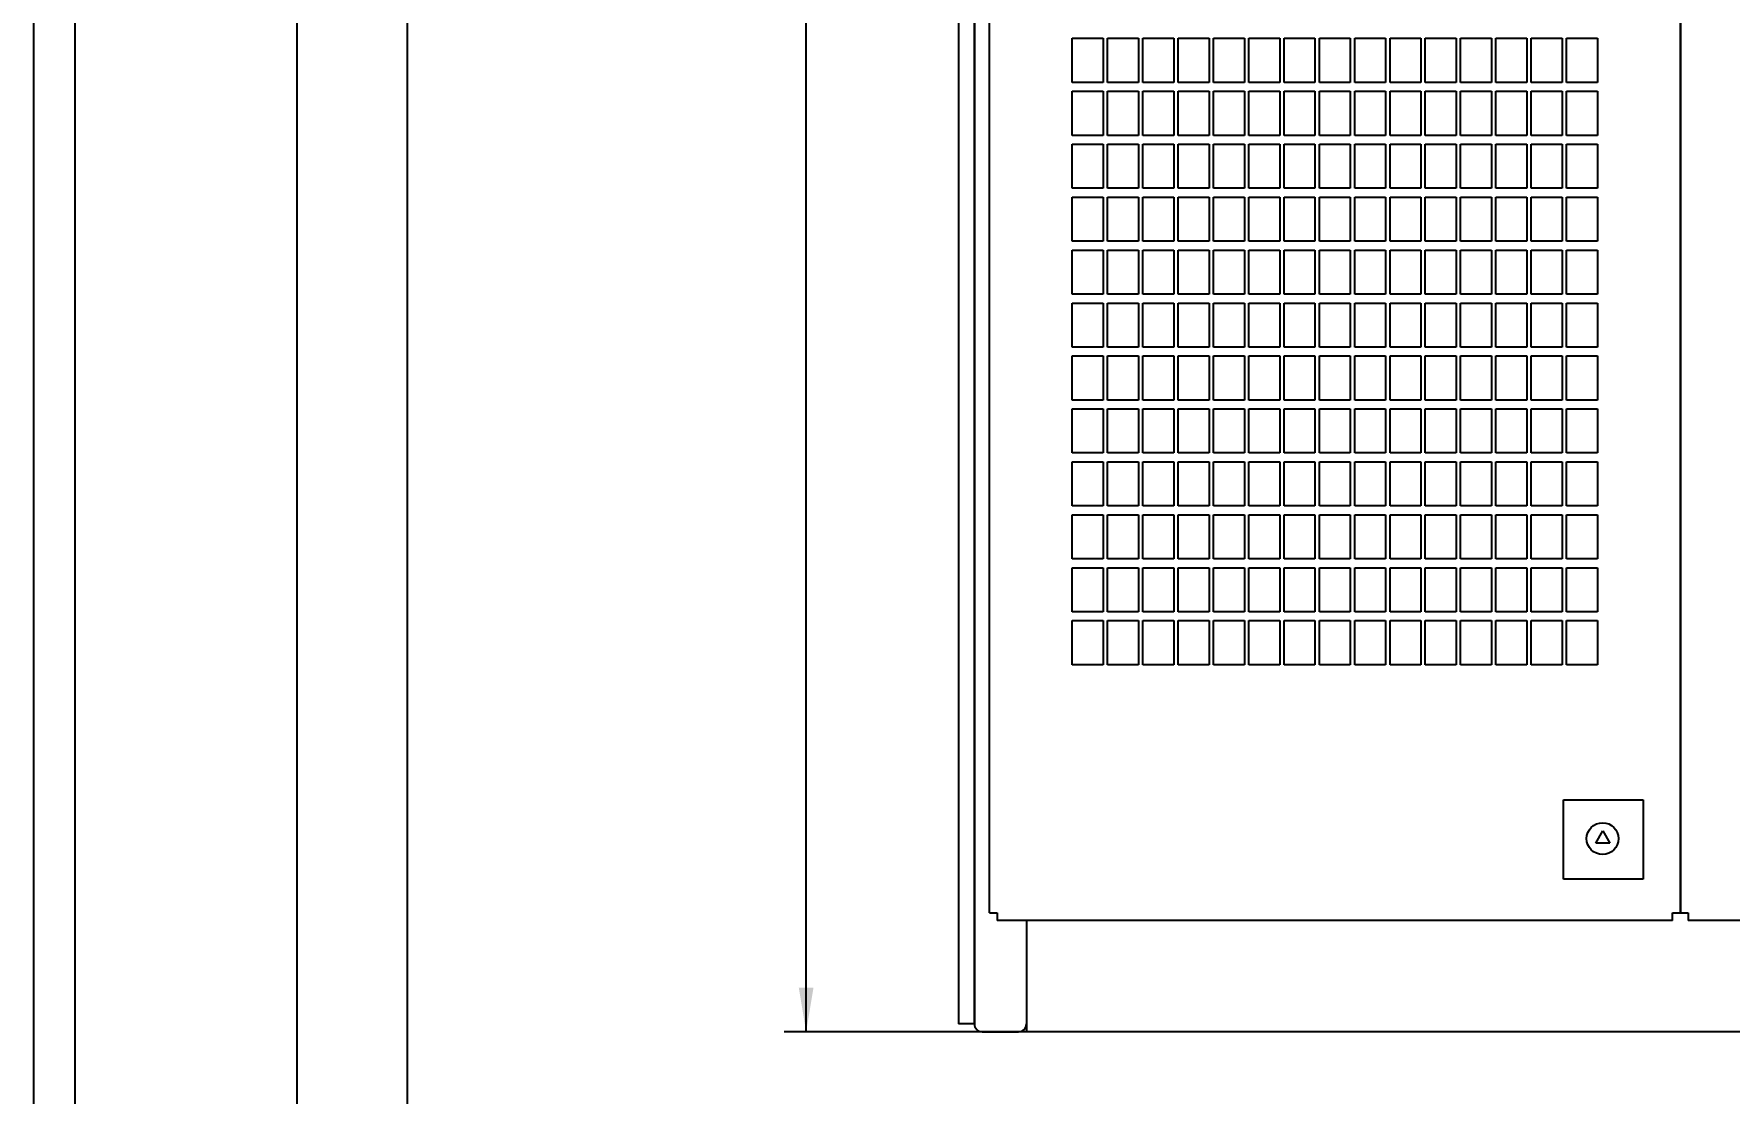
# Model space of a CAD drawing. Header units: inches. Extents: x 0 to 420, y 0 to 297.
# Drawn here: x 0.5 to 77.3, y 102.1 to 150.2 of the extents above; entities that cross this region are included whole.
import ezdxf
from ezdxf.enums import TextEntityAlignment as Align

# ---------------------------------------------------------------- set-up
doc = ezdxf.new("R2010")
doc.units = ezdxf.units.IN
doc.layers.add('Default', color=7, linetype='Continuous')
doc.layers.add('DV1_Default', color=7, linetype='Continuous')
doc.styles.add('SEACAD_seiso_ttf', font='seiso.ttf', dxfattribs={"height": 2})
doc.dimstyles.new('ISO', dxfattribs={"dimtxt": 2, "dimasz": 2, "dimexe": 1, "dimexo": 0, "dimgap": 1, "dimtad": 1, "dimlfac": 12.5, "dimtxsty": 'SEACAD_seiso_ttf', "dimblk1": '_SE_FILLED', "dimblk2": '_SE_FILLED', "dimsah": 1, "dimcen": 1, "dimclrd": 7, "dimclre": 7, "dimclrt": 7, "dimadec": 0, "dimazin": 0, "dimtfac": 1, "dimtmove": 0, "dimatfit": 3, "dimfxl": 1, "dimtolj": 1, "dimarcsym": 0})

# ---------------------------------------------------------------- blocks, each defined once
blk = doc.blocks.new('SE')
at = {"layer": 'Default', "color": 7, "linetype": 'Continuous', "ltscale": 25.4}
for p, q in [((69.818, 111.84), (69.818, 115.449)), ((69.818, 115.449), (73.428, 115.449)), ((73.428, 115.449), (73.428, 111.84)), ((71.275, 113.484), (71.595, 114.032)), ((71.595, 114.032), (71.919, 113.484)), ((71.919, 113.484), (71.275, 113.484)), ((73.428, 111.84), (69.818, 111.84))]:
    blk.add_line(p, q, dxfattribs=at)
blk.add_circle((71.584, 113.683), 0.722, dxfattribs=at)
at = {"layer": 'DV1_Default', "color": 7, "linetype": 'Continuous', "ltscale": 25.4}
for p, q in [((42.389, 280.566), (42.389, 105.286)), ((43.109, 280.566), (43.109, 105.286)), ((43.109, 280.566), (43.109, 105.286)), ((43.109, 280.566), (43.109, 105.286)), ((43.109, 280.566), (43.109, 105.286)), ((43.109, 280.566), (43.109, 105.286)), ((43.109, 280.566), (43.109, 121.286)), ((43.109, 105.286), (43.109, 280.566)), ((43.109, 280.566), (43.109, 105.286)), ((43.109, 105.286), (43.109, 280.566)), ((43.109, 105.286), (43.109, 280.566)), ((43.109, 105.286), (43.109, 280.566)), ((43.109, 280.566), (43.109, 105.286)), ((43.109, 280.566), (43.109, 105.286)), ((43.109, 280.566), (43.109, 105.286)), ((43.109, 280.566), (43.109, 121.286)), ((43.109, 105.286), (43.109, 280.566)), ((43.109, 280.566), (43.109, 105.286)), ((43.109, 105.286), (43.109, 280.566)), ((43.789, 110.326), (43.789, 275.526)), ((43.789, 110.326), (43.789, 275.526)), ((75.109, 110.326), (75.109, 275.526)), ((43.109, 105.286), (43.109, 264.566)), ((43.109, 105.286), (43.109, 264.566)), ((43.109, 105.286), (43.109, 264.566)), ((43.109, 105.286), (43.109, 264.566)), ((43.109, 105.286), (43.109, 264.566)), ((43.109, 105.286), (43.109, 264.566)), ((43.109, 105.286), (43.109, 264.566)), ((43.109, 105.286), (43.109, 264.566)), ((43.109, 105.286), (43.109, 264.566)), ((43.109, 105.286), (43.109, 264.566)), ((43.109, 105.286), (43.109, 264.566)), ((43.109, 105.286), (43.109, 264.566)), ((75.109, 259.526), (75.109, 110.326)), ((47.549, 147.966), (47.549, 149.966)), ((47.549, 149.966), (48.949, 149.966)), ((48.949, 149.966), (48.949, 147.966)), ((49.149, 147.966), (49.149, 149.966)), ((49.149, 149.966), (50.549, 149.966)), ((50.549, 149.966), (50.549, 147.966)), ((50.749, 147.966), (50.749, 149.966)), ((50.749, 149.966), (52.149, 149.966)), ((52.149, 149.966), (52.149, 147.966)), ((52.349, 147.966), (52.349, 149.966)), ((52.349, 149.966), (53.749, 149.966)), ((53.749, 149.966), (53.749, 147.966)), ((53.949, 147.966), (53.949, 149.966)), ((53.949, 149.966), (55.349, 149.966)), ((55.349, 149.966), (55.349, 147.966)), ((55.549, 147.966), (55.549, 149.966)), ((55.549, 149.966), (56.949, 149.966)), ((56.949, 149.966), (56.949, 147.966)), ((57.149, 147.966), (57.149, 149.966)), ((57.149, 149.966), (58.549, 149.966)), ((58.549, 149.966), (58.549, 147.966)), ((58.749, 147.966), (58.749, 149.966)), ((58.749, 149.966), (60.149, 149.966)), ((60.149, 149.966), (60.149, 147.966)), ((60.349, 147.966), (60.349, 149.966)), ((60.349, 149.966), (61.749, 149.966)), ((61.749, 149.966), (61.749, 147.966)), ((61.949, 147.966), (61.949, 149.966)), ((61.949, 149.966), (63.349, 149.966)), ((63.349, 149.966), (63.349, 147.966)), ((63.549, 147.966), (63.549, 149.966)), ((63.549, 149.966), (64.949, 149.966)), ((64.949, 149.966), (64.949, 147.966)), ((65.149, 147.966), (65.149, 149.966)), ((65.149, 149.966), (66.549, 149.966)), ((66.549, 149.966), (66.549, 147.966)), ((66.749, 147.966), (66.749, 149.966)), ((66.749, 149.966), (68.149, 149.966)), ((68.149, 149.966), (68.149, 147.966)), ((68.349, 147.966), (68.349, 149.966)), ((68.349, 149.966), (69.749, 149.966)), ((69.749, 149.966), (69.749, 147.966)), ((69.949, 147.966), (69.949, 149.966)), ((69.949, 149.966), (71.349, 149.966)), ((71.349, 149.966), (71.349, 147.966)), ((48.949, 147.966), (47.549, 147.966)), ((47.549, 145.566), (47.549, 147.566)), ((47.549, 147.566), (48.949, 147.566)), ((48.949, 147.566), (48.949, 145.566)), ((50.549, 147.966), (49.149, 147.966)), ((49.149, 145.566), (49.149, 147.566)), ((49.149, 147.566), (50.549, 147.566)), ((50.549, 147.566), (50.549, 145.566)), ((52.149, 147.966), (50.749, 147.966)), ((50.749, 145.566), (50.749, 147.566)), ((50.749, 147.566), (52.149, 147.566)), ((52.149, 147.566), (52.149, 145.566)), ((53.749, 147.966), (52.349, 147.966)), ((52.349, 145.566), (52.349, 147.566)), ((52.349, 147.566), (53.749, 147.566)), ((53.749, 147.566), (53.749, 145.566)), ((55.349, 147.966), (53.949, 147.966)), ((53.949, 145.566), (53.949, 147.566)), ((53.949, 147.566), (55.349, 147.566)), ((55.349, 147.566), (55.349, 145.566)), ((56.949, 147.966), (55.549, 147.966)), ((55.549, 145.566), (55.549, 147.566)), ((55.549, 147.566), (56.949, 147.566)), ((56.949, 147.566), (56.949, 145.566)), ((58.549, 147.966), (57.149, 147.966)), ((57.149, 145.566), (57.149, 147.566)), ((57.149, 147.566), (58.549, 147.566)), ((58.549, 147.566), (58.549, 145.566)), ((60.149, 147.966), (58.749, 147.966)), ((58.749, 145.566), (58.749, 147.566)), ((58.749, 147.566), (60.149, 147.566)), ((60.149, 147.566), (60.149, 145.566)), ((61.749, 147.966), (60.349, 147.966)), ((60.349, 145.566), (60.349, 147.566)), ((60.349, 147.566), (61.749, 147.566)), ((61.749, 147.566), (61.749, 145.566)), ((63.349, 147.966), (61.949, 147.966)), ((61.949, 145.566), (61.949, 147.566)), ((61.949, 147.566), (63.349, 147.566)), ((63.349, 147.566), (63.349, 145.566)), ((64.949, 147.966), (63.549, 147.966)), ((63.549, 145.566), (63.549, 147.566)), ((63.549, 147.566), (64.949, 147.566)), ((64.949, 147.566), (64.949, 145.566)), ((66.549, 147.966), (65.149, 147.966)), ((65.149, 145.566), (65.149, 147.566)), ((65.149, 147.566), (66.549, 147.566)), ((66.549, 147.566), (66.549, 145.566)), ((68.149, 147.966), (66.749, 147.966)), ((66.749, 145.566), (66.749, 147.566)), ((66.749, 147.566), (68.149, 147.566)), ((68.149, 147.566), (68.149, 145.566)), ((69.749, 147.966), (68.349, 147.966)), ((68.349, 145.566), (68.349, 147.566)), ((68.349, 147.566), (69.749, 147.566)), ((69.749, 147.566), (69.749, 145.566)), ((71.349, 147.966), (69.949, 147.966)), ((69.949, 145.566), (69.949, 147.566)), ((69.949, 147.566), (71.349, 147.566)), ((71.349, 147.566), (71.349, 145.566)), ((48.949, 145.566), (47.549, 145.566)), ((50.549, 145.566), (49.149, 145.566)), ((52.149, 145.566), (50.749, 145.566)), ((53.749, 145.566), (52.349, 145.566)), ((55.349, 145.566), (53.949, 145.566)), ((56.949, 145.566), (55.549, 145.566)), ((58.549, 145.566), (57.149, 145.566)), ((60.149, 145.566), (58.749, 145.566)), ((61.749, 145.566), (60.349, 145.566)), ((63.349, 145.566), (61.949, 145.566)), ((64.949, 145.566), (63.549, 145.566)), ((66.549, 145.566), (65.149, 145.566)), ((68.149, 145.566), (66.749, 145.566)), ((69.749, 145.566), (68.349, 145.566)), ((71.349, 145.566), (69.949, 145.566)), ((47.549, 143.166), (47.549, 145.166)), ((47.549, 145.166), (48.949, 145.166)), ((48.949, 145.166), (48.949, 143.166)), ((49.149, 143.166), (49.149, 145.166)), ((49.149, 145.166), (50.549, 145.166)), ((50.549, 145.166), (50.549, 143.166)), ((50.749, 143.166), (50.749, 145.166)), ((50.749, 145.166), (52.149, 145.166)), ((52.149, 145.166), (52.149, 143.166)), ((52.349, 143.166), (52.349, 145.166)), ((52.349, 145.166), (53.749, 145.166)), ((53.749, 145.166), (53.749, 143.166)), ((53.949, 143.166), (53.949, 145.166)), ((53.949, 145.166), (55.349, 145.166)), ((55.349, 145.166), (55.349, 143.166)), ((55.549, 143.166), (55.549, 145.166)), ((55.549, 145.166), (56.949, 145.166)), ((56.949, 145.166), (56.949, 143.166)), ((57.149, 143.166), (57.149, 145.166)), ((57.149, 145.166), (58.549, 145.166)), ((58.549, 145.166), (58.549, 143.166)), ((58.749, 143.166), (58.749, 145.166)), ((58.749, 145.166), (60.149, 145.166)), ((60.149, 145.166), (60.149, 143.166)), ((60.349, 143.166), (60.349, 145.166)), ((60.349, 145.166), (61.749, 145.166)), ((61.749, 145.166), (61.749, 143.166)), ((61.949, 143.166), (61.949, 145.166)), ((61.949, 145.166), (63.349, 145.166)), ((63.349, 145.166), (63.349, 143.166)), ((63.549, 143.166), (63.549, 145.166)), ((63.549, 145.166), (64.949, 145.166)), ((64.949, 145.166), (64.949, 143.166)), ((65.149, 143.166), (65.149, 145.166)), ((65.149, 145.166), (66.549, 145.166)), ((66.549, 145.166), (66.549, 143.166)), ((66.749, 143.166), (66.749, 145.166)), ((66.749, 145.166), (68.149, 145.166)), ((68.149, 145.166), (68.149, 143.166)), ((68.349, 143.166), (68.349, 145.166)), ((68.349, 145.166), (69.749, 145.166)), ((69.749, 145.166), (69.749, 143.166)), ((69.949, 143.166), (69.949, 145.166)), ((69.949, 145.166), (71.349, 145.166)), ((71.349, 145.166), (71.349, 143.166)), ((48.949, 143.166), (47.549, 143.166)), ((50.549, 143.166), (49.149, 143.166)), ((52.149, 143.166), (50.749, 143.166)), ((53.749, 143.166), (52.349, 143.166)), ((55.349, 143.166), (53.949, 143.166)), ((56.949, 143.166), (55.549, 143.166)), ((58.549, 143.166), (57.149, 143.166)), ((60.149, 143.166), (58.749, 143.166)), ((61.749, 143.166), (60.349, 143.166)), ((63.349, 143.166), (61.949, 143.166)), ((64.949, 143.166), (63.549, 143.166)), ((66.549, 143.166), (65.149, 143.166)), ((68.149, 143.166), (66.749, 143.166)), ((69.749, 143.166), (68.349, 143.166)), ((71.349, 143.166), (69.949, 143.166)), ((47.549, 140.766), (47.549, 142.766)), ((47.549, 142.766), (48.949, 142.766)), ((48.949, 142.766), (48.949, 140.766)), ((49.149, 140.766), (49.149, 142.766)), ((49.149, 142.766), (50.549, 142.766)), ((50.549, 142.766), (50.549, 140.766)), ((50.749, 140.766), (50.749, 142.766)), ((50.749, 142.766), (52.149, 142.766)), ((52.149, 142.766), (52.149, 140.766)), ((52.349, 140.766), (52.349, 142.766)), ((52.349, 142.766), (53.749, 142.766)), ((53.749, 142.766), (53.749, 140.766)), ((53.949, 140.766), (53.949, 142.766)), ((53.949, 142.766), (55.349, 142.766)), ((55.349, 142.766), (55.349, 140.766)), ((55.549, 140.766), (55.549, 142.766)), ((55.549, 142.766), (56.949, 142.766)), ((56.949, 142.766), (56.949, 140.766)), ((57.149, 140.766), (57.149, 142.766)), ((57.149, 142.766), (58.549, 142.766)), ((58.549, 142.766), (58.549, 140.766)), ((58.749, 140.766), (58.749, 142.766)), ((58.749, 142.766), (60.149, 142.766)), ((60.149, 142.766), (60.149, 140.766)), ((60.349, 140.766), (60.349, 142.766)), ((60.349, 142.766), (61.749, 142.766)), ((61.749, 142.766), (61.749, 140.766)), ((61.949, 140.766), (61.949, 142.766)), ((61.949, 142.766), (63.349, 142.766)), ((63.349, 142.766), (63.349, 140.766)), ((63.549, 140.766), (63.549, 142.766)), ((63.549, 142.766), (64.949, 142.766)), ((64.949, 142.766), (64.949, 140.766)), ((65.149, 140.766), (65.149, 142.766)), ((65.149, 142.766), (66.549, 142.766)), ((66.549, 142.766), (66.549, 140.766)), ((66.749, 140.766), (66.749, 142.766)), ((66.749, 142.766), (68.149, 142.766)), ((68.149, 142.766), (68.149, 140.766)), ((68.349, 140.766), (68.349, 142.766)), ((68.349, 142.766), (69.749, 142.766)), ((69.749, 142.766), (69.749, 140.766)), ((69.949, 140.766), (69.949, 142.766)), ((69.949, 142.766), (71.349, 142.766)), ((71.349, 142.766), (71.349, 140.766)), ((48.949, 140.766), (47.549, 140.766)), ((50.549, 140.766), (49.149, 140.766)), ((52.149, 140.766), (50.749, 140.766)), ((53.749, 140.766), (52.349, 140.766)), ((55.349, 140.766), (53.949, 140.766)), ((56.949, 140.766), (55.549, 140.766)), ((58.549, 140.766), (57.149, 140.766)), ((60.149, 140.766), (58.749, 140.766)), ((61.749, 140.766), (60.349, 140.766)), ((63.349, 140.766), (61.949, 140.766)), ((64.949, 140.766), (63.549, 140.766)), ((66.549, 140.766), (65.149, 140.766)), ((68.149, 140.766), (66.749, 140.766)), ((69.749, 140.766), (68.349, 140.766)), ((71.349, 140.766), (69.949, 140.766)), ((47.549, 138.366), (47.549, 140.366)), ((47.549, 140.366), (48.949, 140.366)), ((48.949, 140.366), (48.949, 138.366)), ((49.149, 138.366), (49.149, 140.366)), ((49.149, 140.366), (50.549, 140.366)), ((50.549, 140.366), (50.549, 138.366)), ((50.749, 138.366), (50.749, 140.366)), ((50.749, 140.366), (52.149, 140.366)), ((52.149, 140.366), (52.149, 138.366)), ((52.349, 138.366), (52.349, 140.366)), ((52.349, 140.366), (53.749, 140.366)), ((53.749, 140.366), (53.749, 138.366)), ((53.949, 138.366), (53.949, 140.366)), ((53.949, 140.366), (55.349, 140.366)), ((55.349, 140.366), (55.349, 138.366)), ((55.549, 138.366), (55.549, 140.366)), ((55.549, 140.366), (56.949, 140.366)), ((56.949, 140.366), (56.949, 138.366)), ((57.149, 138.366), (57.149, 140.366)), ((57.149, 140.366), (58.549, 140.366)), ((58.549, 140.366), (58.549, 138.366)), ((58.749, 138.366), (58.749, 140.366)), ((58.749, 140.366), (60.149, 140.366)), ((60.149, 140.366), (60.149, 138.366)), ((60.349, 138.366), (60.349, 140.366)), ((60.349, 140.366), (61.749, 140.366)), ((61.749, 140.366), (61.749, 138.366)), ((61.949, 138.366), (61.949, 140.366)), ((61.949, 140.366), (63.349, 140.366)), ((63.349, 140.366), (63.349, 138.366)), ((63.549, 138.366), (63.549, 140.366)), ((63.549, 140.366), (64.949, 140.366)), ((64.949, 140.366), (64.949, 138.366)), ((65.149, 138.366), (65.149, 140.366)), ((65.149, 140.366), (66.549, 140.366)), ((66.549, 140.366), (66.549, 138.366)), ((66.749, 138.366), (66.749, 140.366)), ((66.749, 140.366), (68.149, 140.366)), ((68.149, 140.366), (68.149, 138.366)), ((68.349, 138.366), (68.349, 140.366)), ((68.349, 140.366), (69.749, 140.366)), ((69.749, 140.366), (69.749, 138.366)), ((69.949, 138.366), (69.949, 140.366)), ((69.949, 140.366), (71.349, 140.366)), ((71.349, 140.366), (71.349, 138.366)), ((48.949, 138.366), (47.549, 138.366)), ((50.549, 138.366), (49.149, 138.366)), ((52.149, 138.366), (50.749, 138.366)), ((53.749, 138.366), (52.349, 138.366)), ((55.349, 138.366), (53.949, 138.366)), ((56.949, 138.366), (55.549, 138.366)), ((58.549, 138.366), (57.149, 138.366)), ((60.149, 138.366), (58.749, 138.366)), ((61.749, 138.366), (60.349, 138.366)), ((63.349, 138.366), (61.949, 138.366)), ((64.949, 138.366), (63.549, 138.366)), ((66.549, 138.366), (65.149, 138.366)), ((68.149, 138.366), (66.749, 138.366)), ((69.749, 138.366), (68.349, 138.366)), ((71.349, 138.366), (69.949, 138.366)), ((47.549, 135.966), (47.549, 137.966)), ((47.549, 137.966), (48.949, 137.966)), ((48.949, 137.966), (48.949, 135.966)), ((49.149, 135.966), (49.149, 137.966)), ((49.149, 137.966), (50.549, 137.966)), ((50.549, 137.966), (50.549, 135.966)), ((50.749, 135.966), (50.749, 137.966)), ((50.749, 137.966), (52.149, 137.966)), ((52.149, 137.966), (52.149, 135.966)), ((52.349, 135.966), (52.349, 137.966)), ((52.349, 137.966), (53.749, 137.966)), ((53.749, 137.966), (53.749, 135.966)), ((53.949, 135.966), (53.949, 137.966)), ((53.949, 137.966), (55.349, 137.966)), ((55.349, 137.966), (55.349, 135.966)), ((55.549, 135.966), (55.549, 137.966)), ((55.549, 137.966), (56.949, 137.966)), ((56.949, 137.966), (56.949, 135.966)), ((57.149, 135.966), (57.149, 137.966)), ((57.149, 137.966), (58.549, 137.966)), ((58.549, 137.966), (58.549, 135.966)), ((58.749, 135.966), (58.749, 137.966)), ((58.749, 137.966), (60.149, 137.966)), ((60.149, 137.966), (60.149, 135.966)), ((60.349, 135.966), (60.349, 137.966)), ((60.349, 137.966), (61.749, 137.966)), ((61.749, 137.966), (61.749, 135.966)), ((61.949, 135.966), (61.949, 137.966)), ((61.949, 137.966), (63.349, 137.966)), ((63.349, 137.966), (63.349, 135.966)), ((63.549, 135.966), (63.549, 137.966)), ((63.549, 137.966), (64.949, 137.966)), ((64.949, 137.966), (64.949, 135.966)), ((65.149, 135.966), (65.149, 137.966)), ((65.149, 137.966), (66.549, 137.966)), ((66.549, 137.966), (66.549, 135.966)), ((66.749, 135.966), (66.749, 137.966)), ((66.749, 137.966), (68.149, 137.966)), ((68.149, 137.966), (68.149, 135.966)), ((68.349, 135.966), (68.349, 137.966)), ((68.349, 137.966), (69.749, 137.966)), ((69.749, 137.966), (69.749, 135.966)), ((69.949, 135.966), (69.949, 137.966)), ((69.949, 137.966), (71.349, 137.966)), ((71.349, 137.966), (71.349, 135.966)), ((48.949, 135.966), (47.549, 135.966)), ((47.549, 133.566), (47.549, 135.566)), ((47.549, 135.566), (48.949, 135.566)), ((48.949, 135.566), (48.949, 133.566)), ((50.549, 135.966), (49.149, 135.966)), ((49.149, 133.566), (49.149, 135.566)), ((49.149, 135.566), (50.549, 135.566)), ((50.549, 135.566), (50.549, 133.566)), ((52.149, 135.966), (50.749, 135.966)), ((50.749, 133.566), (50.749, 135.566)), ((50.749, 135.566), (52.149, 135.566)), ((52.149, 135.566), (52.149, 133.566)), ((53.749, 135.966), (52.349, 135.966)), ((52.349, 133.566), (52.349, 135.566)), ((52.349, 135.566), (53.749, 135.566)), ((53.749, 135.566), (53.749, 133.566)), ((55.349, 135.966), (53.949, 135.966)), ((53.949, 133.566), (53.949, 135.566)), ((53.949, 135.566), (55.349, 135.566)), ((55.349, 135.566), (55.349, 133.566)), ((56.949, 135.966), (55.549, 135.966)), ((55.549, 133.566), (55.549, 135.566)), ((55.549, 135.566), (56.949, 135.566)), ((56.949, 135.566), (56.949, 133.566)), ((58.549, 135.966), (57.149, 135.966)), ((57.149, 133.566), (57.149, 135.566)), ((57.149, 135.566), (58.549, 135.566)), ((58.549, 135.566), (58.549, 133.566)), ((60.149, 135.966), (58.749, 135.966)), ((58.749, 133.566), (58.749, 135.566)), ((58.749, 135.566), (60.149, 135.566)), ((60.149, 135.566), (60.149, 133.566)), ((61.749, 135.966), (60.349, 135.966)), ((60.349, 133.566), (60.349, 135.566)), ((60.349, 135.566), (61.749, 135.566)), ((61.749, 135.566), (61.749, 133.566)), ((63.349, 135.966), (61.949, 135.966)), ((61.949, 133.566), (61.949, 135.566)), ((61.949, 135.566), (63.349, 135.566)), ((63.349, 135.566), (63.349, 133.566)), ((64.949, 135.966), (63.549, 135.966)), ((63.549, 133.566), (63.549, 135.566)), ((63.549, 135.566), (64.949, 135.566)), ((64.949, 135.566), (64.949, 133.566)), ((66.549, 135.966), (65.149, 135.966)), ((65.149, 133.566), (65.149, 135.566)), ((65.149, 135.566), (66.549, 135.566)), ((66.549, 135.566), (66.549, 133.566)), ((68.149, 135.966), (66.749, 135.966)), ((66.749, 133.566), (66.749, 135.566)), ((66.749, 135.566), (68.149, 135.566)), ((68.149, 135.566), (68.149, 133.566)), ((69.749, 135.966), (68.349, 135.966)), ((68.349, 133.566), (68.349, 135.566)), ((68.349, 135.566), (69.749, 135.566)), ((69.749, 135.566), (69.749, 133.566)), ((71.349, 135.966), (69.949, 135.966)), ((69.949, 133.566), (69.949, 135.566)), ((69.949, 135.566), (71.349, 135.566)), ((71.349, 135.566), (71.349, 133.566)), ((48.949, 133.566), (47.549, 133.566)), ((47.549, 131.166), (47.549, 133.166)), ((47.549, 133.166), (48.949, 133.166)), ((48.949, 133.166), (48.949, 131.166)), ((50.549, 133.566), (49.149, 133.566)), ((49.149, 131.166), (49.149, 133.166)), ((49.149, 133.166), (50.549, 133.166)), ((50.549, 133.166), (50.549, 131.166)), ((52.149, 133.566), (50.749, 133.566)), ((50.749, 131.166), (50.749, 133.166)), ((50.749, 133.166), (52.149, 133.166)), ((52.149, 133.166), (52.149, 131.166)), ((53.749, 133.566), (52.349, 133.566)), ((52.349, 131.166), (52.349, 133.166)), ((52.349, 133.166), (53.749, 133.166)), ((53.749, 133.166), (53.749, 131.166)), ((55.349, 133.566), (53.949, 133.566)), ((53.949, 131.166), (53.949, 133.166)), ((53.949, 133.166), (55.349, 133.166)), ((55.349, 133.166), (55.349, 131.166)), ((56.949, 133.566), (55.549, 133.566)), ((55.549, 131.166), (55.549, 133.166)), ((55.549, 133.166), (56.949, 133.166)), ((56.949, 133.166), (56.949, 131.166)), ((58.549, 133.566), (57.149, 133.566)), ((57.149, 131.166), (57.149, 133.166)), ((57.149, 133.166), (58.549, 133.166)), ((58.549, 133.166), (58.549, 131.166)), ((60.149, 133.566), (58.749, 133.566)), ((58.749, 131.166), (58.749, 133.166)), ((58.749, 133.166), (60.149, 133.166)), ((60.149, 133.166), (60.149, 131.166)), ((61.749, 133.566), (60.349, 133.566)), ((60.349, 131.166), (60.349, 133.166)), ((60.349, 133.166), (61.749, 133.166)), ((61.749, 133.166), (61.749, 131.166)), ((63.349, 133.566), (61.949, 133.566)), ((61.949, 131.166), (61.949, 133.166)), ((61.949, 133.166), (63.349, 133.166)), ((63.349, 133.166), (63.349, 131.166)), ((64.949, 133.566), (63.549, 133.566)), ((63.549, 131.166), (63.549, 133.166)), ((63.549, 133.166), (64.949, 133.166)), ((64.949, 133.166), (64.949, 131.166)), ((66.549, 133.566), (65.149, 133.566)), ((65.149, 131.166), (65.149, 133.166)), ((65.149, 133.166), (66.549, 133.166)), ((66.549, 133.166), (66.549, 131.166)), ((68.149, 133.566), (66.749, 133.566)), ((66.749, 131.166), (66.749, 133.166)), ((66.749, 133.166), (68.149, 133.166)), ((68.149, 133.166), (68.149, 131.166)), ((69.749, 133.566), (68.349, 133.566)), ((68.349, 131.166), (68.349, 133.166)), ((68.349, 133.166), (69.749, 133.166)), ((69.749, 133.166), (69.749, 131.166)), ((71.349, 133.566), (69.949, 133.566)), ((69.949, 131.166), (69.949, 133.166)), ((69.949, 133.166), (71.349, 133.166)), ((71.349, 133.166), (71.349, 131.166)), ((48.949, 131.166), (47.549, 131.166)), ((47.549, 128.766), (47.549, 130.766)), ((47.549, 130.766), (48.949, 130.766)), ((48.949, 130.766), (48.949, 128.766)), ((50.549, 131.166), (49.149, 131.166)), ((49.149, 128.766), (49.149, 130.766)), ((49.149, 130.766), (50.549, 130.766)), ((50.549, 130.766), (50.549, 128.766)), ((52.149, 131.166), (50.749, 131.166)), ((50.749, 128.766), (50.749, 130.766)), ((50.749, 130.766), (52.149, 130.766)), ((52.149, 130.766), (52.149, 128.766)), ((53.749, 131.166), (52.349, 131.166)), ((52.349, 128.766), (52.349, 130.766)), ((52.349, 130.766), (53.749, 130.766)), ((53.749, 130.766), (53.749, 128.766)), ((55.349, 131.166), (53.949, 131.166)), ((53.949, 128.766), (53.949, 130.766)), ((53.949, 130.766), (55.349, 130.766)), ((55.349, 130.766), (55.349, 128.766)), ((56.949, 131.166), (55.549, 131.166)), ((55.549, 128.766), (55.549, 130.766)), ((55.549, 130.766), (56.949, 130.766)), ((56.949, 130.766), (56.949, 128.766)), ((58.549, 131.166), (57.149, 131.166)), ((57.149, 128.766), (57.149, 130.766)), ((57.149, 130.766), (58.549, 130.766)), ((58.549, 130.766), (58.549, 128.766)), ((60.149, 131.166), (58.749, 131.166)), ((58.749, 128.766), (58.749, 130.766)), ((58.749, 130.766), (60.149, 130.766)), ((60.149, 130.766), (60.149, 128.766)), ((61.749, 131.166), (60.349, 131.166)), ((60.349, 128.766), (60.349, 130.766)), ((60.349, 130.766), (61.749, 130.766)), ((61.749, 130.766), (61.749, 128.766)), ((63.349, 131.166), (61.949, 131.166)), ((61.949, 128.766), (61.949, 130.766)), ((61.949, 130.766), (63.349, 130.766)), ((63.349, 130.766), (63.349, 128.766)), ((64.949, 131.166), (63.549, 131.166)), ((63.549, 128.766), (63.549, 130.766)), ((63.549, 130.766), (64.949, 130.766)), ((64.949, 130.766), (64.949, 128.766)), ((66.549, 131.166), (65.149, 131.166)), ((65.149, 128.766), (65.149, 130.766)), ((65.149, 130.766), (66.549, 130.766)), ((66.549, 130.766), (66.549, 128.766)), ((68.149, 131.166), (66.749, 131.166)), ((66.749, 128.766), (66.749, 130.766)), ((66.749, 130.766), (68.149, 130.766)), ((68.149, 130.766), (68.149, 128.766)), ((69.749, 131.166), (68.349, 131.166)), ((68.349, 128.766), (68.349, 130.766)), ((68.349, 130.766), (69.749, 130.766)), ((69.749, 130.766), (69.749, 128.766)), ((71.349, 131.166), (69.949, 131.166)), ((69.949, 128.766), (69.949, 130.766)), ((69.949, 130.766), (71.349, 130.766)), ((71.349, 130.766), (71.349, 128.766)), ((48.949, 128.766), (47.549, 128.766)), ((47.549, 126.366), (47.549, 128.366)), ((47.549, 128.366), (48.949, 128.366)), ((48.949, 128.366), (48.949, 126.366)), ((50.549, 128.766), (49.149, 128.766)), ((49.149, 126.366), (49.149, 128.366)), ((49.149, 128.366), (50.549, 128.366)), ((50.549, 128.366), (50.549, 126.366)), ((52.149, 128.766), (50.749, 128.766)), ((50.749, 126.366), (50.749, 128.366)), ((50.749, 128.366), (52.149, 128.366)), ((52.149, 128.366), (52.149, 126.366)), ((53.749, 128.766), (52.349, 128.766)), ((52.349, 126.366), (52.349, 128.366)), ((52.349, 128.366), (53.749, 128.366)), ((53.749, 128.366), (53.749, 126.366)), ((55.349, 128.766), (53.949, 128.766)), ((53.949, 126.366), (53.949, 128.366)), ((53.949, 128.366), (55.349, 128.366)), ((55.349, 128.366), (55.349, 126.366)), ((56.949, 128.766), (55.549, 128.766)), ((55.549, 126.366), (55.549, 128.366)), ((55.549, 128.366), (56.949, 128.366)), ((56.949, 128.366), (56.949, 126.366)), ((58.549, 128.766), (57.149, 128.766)), ((57.149, 126.366), (57.149, 128.366)), ((57.149, 128.366), (58.549, 128.366)), ((58.549, 128.366), (58.549, 126.366)), ((60.149, 128.766), (58.749, 128.766)), ((58.749, 126.366), (58.749, 128.366)), ((58.749, 128.366), (60.149, 128.366)), ((60.149, 128.366), (60.149, 126.366)), ((61.749, 128.766), (60.349, 128.766)), ((60.349, 126.366), (60.349, 128.366)), ((60.349, 128.366), (61.749, 128.366)), ((61.749, 128.366), (61.749, 126.366)), ((63.349, 128.766), (61.949, 128.766)), ((61.949, 126.366), (61.949, 128.366)), ((61.949, 128.366), (63.349, 128.366)), ((63.349, 128.366), (63.349, 126.366)), ((64.949, 128.766), (63.549, 128.766)), ((63.549, 126.366), (63.549, 128.366)), ((63.549, 128.366), (64.949, 128.366)), ((64.949, 128.366), (64.949, 126.366)), ((66.549, 128.766), (65.149, 128.766)), ((65.149, 126.366), (65.149, 128.366)), ((65.149, 128.366), (66.549, 128.366)), ((66.549, 128.366), (66.549, 126.366)), ((68.149, 128.766), (66.749, 128.766)), ((66.749, 126.366), (66.749, 128.366)), ((66.749, 128.366), (68.149, 128.366)), ((68.149, 128.366), (68.149, 126.366)), ((69.749, 128.766), (68.349, 128.766)), ((68.349, 126.366), (68.349, 128.366)), ((68.349, 128.366), (69.749, 128.366)), ((69.749, 128.366), (69.749, 126.366)), ((71.349, 128.766), (69.949, 128.766)), ((69.949, 126.366), (69.949, 128.366)), ((69.949, 128.366), (71.349, 128.366)), ((71.349, 128.366), (71.349, 126.366)), ((48.949, 126.366), (47.549, 126.366)), ((50.549, 126.366), (49.149, 126.366)), ((52.149, 126.366), (50.749, 126.366)), ((53.749, 126.366), (52.349, 126.366)), ((55.349, 126.366), (53.949, 126.366)), ((56.949, 126.366), (55.549, 126.366)), ((58.549, 126.366), (57.149, 126.366)), ((60.149, 126.366), (58.749, 126.366)), ((61.749, 126.366), (60.349, 126.366)), ((63.349, 126.366), (61.949, 126.366)), ((64.949, 126.366), (63.549, 126.366)), ((66.549, 126.366), (65.149, 126.366)), ((68.149, 126.366), (66.749, 126.366)), ((69.749, 126.366), (68.349, 126.366)), ((71.349, 126.366), (69.949, 126.366)), ((47.549, 123.966), (47.549, 125.966)), ((47.549, 125.966), (48.949, 125.966)), ((48.949, 125.966), (48.949, 123.966)), ((49.149, 123.966), (49.149, 125.966)), ((49.149, 125.966), (50.549, 125.966)), ((50.549, 125.966), (50.549, 123.966)), ((50.749, 123.966), (50.749, 125.966)), ((50.749, 125.966), (52.149, 125.966)), ((52.149, 125.966), (52.149, 123.966)), ((52.349, 123.966), (52.349, 125.966)), ((52.349, 125.966), (53.749, 125.966)), ((53.749, 125.966), (53.749, 123.966)), ((53.949, 123.966), (53.949, 125.966)), ((53.949, 125.966), (55.349, 125.966)), ((55.349, 125.966), (55.349, 123.966)), ((55.549, 123.966), (55.549, 125.966)), ((55.549, 125.966), (56.949, 125.966)), ((56.949, 125.966), (56.949, 123.966)), ((57.149, 123.966), (57.149, 125.966)), ((57.149, 125.966), (58.549, 125.966)), ((58.549, 125.966), (58.549, 123.966)), ((58.749, 123.966), (58.749, 125.966)), ((58.749, 125.966), (60.149, 125.966)), ((60.149, 125.966), (60.149, 123.966)), ((60.349, 123.966), (60.349, 125.966)), ((60.349, 125.966), (61.749, 125.966)), ((61.749, 125.966), (61.749, 123.966)), ((61.949, 123.966), (61.949, 125.966)), ((61.949, 125.966), (63.349, 125.966)), ((63.349, 125.966), (63.349, 123.966)), ((63.549, 123.966), (63.549, 125.966)), ((63.549, 125.966), (64.949, 125.966)), ((64.949, 125.966), (64.949, 123.966)), ((65.149, 123.966), (65.149, 125.966)), ((65.149, 125.966), (66.549, 125.966)), ((66.549, 125.966), (66.549, 123.966)), ((66.749, 123.966), (66.749, 125.966)), ((66.749, 125.966), (68.149, 125.966)), ((68.149, 125.966), (68.149, 123.966)), ((68.349, 123.966), (68.349, 125.966)), ((68.349, 125.966), (69.749, 125.966)), ((69.749, 125.966), (69.749, 123.966)), ((69.949, 123.966), (69.949, 125.966)), ((69.949, 125.966), (71.349, 125.966)), ((71.349, 125.966), (71.349, 123.966)), ((48.949, 123.966), (47.549, 123.966)), ((50.549, 123.966), (49.149, 123.966)), ((52.149, 123.966), (50.749, 123.966)), ((53.749, 123.966), (52.349, 123.966)), ((55.349, 123.966), (53.949, 123.966)), ((56.949, 123.966), (55.549, 123.966)), ((58.549, 123.966), (57.149, 123.966)), ((60.149, 123.966), (58.749, 123.966)), ((61.749, 123.966), (60.349, 123.966)), ((63.349, 123.966), (61.949, 123.966)), ((64.949, 123.966), (63.549, 123.966)), ((66.549, 123.966), (65.149, 123.966)), ((68.149, 123.966), (66.749, 123.966)), ((69.749, 123.966), (68.349, 123.966)), ((71.349, 123.966), (69.949, 123.966)), ((47.549, 121.566), (47.549, 123.566)), ((47.549, 123.566), (48.949, 123.566)), ((48.949, 123.566), (48.949, 121.566)), ((49.149, 121.566), (49.149, 123.566)), ((49.149, 123.566), (50.549, 123.566)), ((50.549, 123.566), (50.549, 121.566)), ((50.749, 121.566), (50.749, 123.566)), ((50.749, 123.566), (52.149, 123.566)), ((52.149, 123.566), (52.149, 121.566)), ((52.349, 121.566), (52.349, 123.566)), ((52.349, 123.566), (53.749, 123.566)), ((53.749, 123.566), (53.749, 121.566)), ((53.949, 121.566), (53.949, 123.566)), ((53.949, 123.566), (55.349, 123.566)), ((55.349, 123.566), (55.349, 121.566)), ((55.549, 121.566), (55.549, 123.566)), ((55.549, 123.566), (56.949, 123.566)), ((56.949, 123.566), (56.949, 121.566)), ((57.149, 121.566), (57.149, 123.566)), ((57.149, 123.566), (58.549, 123.566)), ((58.549, 123.566), (58.549, 121.566)), ((58.749, 121.566), (58.749, 123.566)), ((58.749, 123.566), (60.149, 123.566)), ((60.149, 123.566), (60.149, 121.566)), ((60.349, 121.566), (60.349, 123.566)), ((60.349, 123.566), (61.749, 123.566)), ((61.749, 123.566), (61.749, 121.566)), ((61.949, 121.566), (61.949, 123.566)), ((61.949, 123.566), (63.349, 123.566)), ((63.349, 123.566), (63.349, 121.566)), ((63.549, 121.566), (63.549, 123.566)), ((63.549, 123.566), (64.949, 123.566)), ((64.949, 123.566), (64.949, 121.566)), ((65.149, 121.566), (65.149, 123.566)), ((65.149, 123.566), (66.549, 123.566)), ((66.549, 123.566), (66.549, 121.566)), ((66.749, 121.566), (66.749, 123.566)), ((66.749, 123.566), (68.149, 123.566)), ((68.149, 123.566), (68.149, 121.566)), ((68.349, 121.566), (68.349, 123.566)), ((68.349, 123.566), (69.749, 123.566)), ((69.749, 123.566), (69.749, 121.566)), ((69.949, 121.566), (69.949, 123.566)), ((69.949, 123.566), (71.349, 123.566)), ((71.349, 123.566), (71.349, 121.566)), ((48.949, 121.566), (47.549, 121.566)), ((50.549, 121.566), (49.149, 121.566)), ((52.149, 121.566), (50.749, 121.566)), ((53.749, 121.566), (52.349, 121.566)), ((55.349, 121.566), (53.949, 121.566)), ((56.949, 121.566), (55.549, 121.566)), ((58.549, 121.566), (57.149, 121.566)), ((60.149, 121.566), (58.749, 121.566)), ((61.749, 121.566), (60.349, 121.566)), ((63.349, 121.566), (61.949, 121.566)), ((64.949, 121.566), (63.549, 121.566)), ((66.549, 121.566), (65.149, 121.566)), ((68.149, 121.566), (66.749, 121.566)), ((69.749, 121.566), (68.349, 121.566)), ((71.349, 121.566), (69.949, 121.566)), ((43.789, 110.326), (44.149, 110.326)), ((43.789, 110.326), (44.149, 110.326)), ((44.149, 110.326), (44.149, 109.966)), ((44.149, 110.326), (44.149, 109.966)), ((74.749, 109.966), (44.149, 109.966)), ((45.469, 109.966), (45.469, 105.286)), ((45.469, 109.966), (45.469, 105.286)), ((74.749, 109.966), (74.749, 110.326)), ((74.749, 110.326), (75.109, 110.326)), ((75.109, 110.326), (75.469, 110.326)), ((75.469, 110.326), (75.469, 109.966)), ((106.069, 109.966), (75.469, 109.966)), ((43.109, 105.286), (42.389, 105.286)), ((45.469, 105.286), (45.469, 104.926)), ((45.469, 105.286), (45.469, 104.926)), ((43.469, 104.926), (45.109, 104.926)), ((43.469, 104.926), (45.109, 104.926)), ((43.469, 104.926), (45.109, 104.926)), ((43.469, 104.926), (45.109, 104.926)), ((106.749, 104.926), (43.469, 104.926))]:
    blk.add_line(p, q, dxfattribs=at)
for centre, start, end in [((43.469, 105.286), 180, 270), ((43.469, 105.286), 180, 270), ((43.469, 105.286), 180, 270), ((43.469, 105.286), 180, 270), ((45.109, 105.286), 270, 360), ((45.109, 105.286), 270, 360), ((45.109, 105.286), 270, 360), ((45.109, 105.286), 270, 360)]:
    blk.add_arc(centre, 0.36, start, end, dxfattribs=at)
blk = doc.blocks.new('DMBLK1')
at = {"layer": 'Default', "linetype": 'Continuous', "ltscale": 25.4}
for points in [[(35.15, 278.926), (35.816, 278.926), (35.483, 280.926)], [(35.15, 106.926), (35.483, 104.926), (35.816, 106.926)]]:
    blk.add_hatch(color=7, dxfattribs=at).paths.add_polyline_path(points)
at = {"layer": 'Default', "color": 7, "linetype": 'Continuous', "ltscale": 25.4}
for p, q in [((107.467, 280.926), (34.483, 280.926)), ((35.483, 104.926), (35.483, 280.926)), ((109.469, 104.926), (34.483, 104.926))]:
    blk.add_line(p, q, dxfattribs=at)
at = {"layer": 'Default', "color": 7, "linetype": 'Continuous', "lineweight": 13, "ltscale": 25.4, "const_width": 0.00015}
for points in [[(35.15, 278.926), (35.483, 280.926), (35.816, 278.926), (35.15, 278.926)], [(35.15, 106.926), (35.483, 104.926), (35.816, 106.926), (35.15, 106.926)]]:
    blk.add_lwpolyline(points, close=True, dxfattribs=at)
at = {"layer": 'Default', "color": 7, "linetype": 'Continuous', "ltscale": 25.4, "style": 'SEACAD_seiso_ttf'}
blk.add_text('2200', height=2, rotation=90, dxfattribs=at).set_placement((32.983, 190.517), align=Align.TOP_LEFT)
blk = doc.blocks.new('_SE_FILLED')
blk.add_line((0, 0), (-1, 0))
blk.add_solid([(0, 0), (-1, -0.1665), (-1, 0.1665), (0, 0)])

msp = doc.modelspace()

# ---------------------------------------------------------------- linework, layer by layer
at = {"layer": 'Default', "color": 7, "linetype": 'Continuous', "ltscale": 25.4}
for p, q in [((0.47937, 0.42259), (0.47937, 297.36635)), ((2.35369, 2.33873), (2.35369, 295.36794)), ((12.41855, 22.37803), (12.41855, 295.36794)), ((17.40532, 295.36794), (17.40532, 2.28877))]:
    msp.add_line(p, q, dxfattribs=at)

# ---------------------------------------------------------------- block references
at = {"layer": 'Default'}
msp.add_blockref('SE', (0, 0), dxfattribs=at)

# ---------------------------------------------------------------- dimensions: what is measured, and where the dimension line sits
at = {"layer": 'Default', "color": 7, "linetype": 'Continuous', "ltscale": 25.4}
dim = msp.add_linear_dim(base=(35.48311, 280.92563), p1=(109.4694, 104.92564), p2=(107.46682, 280.92563), angle=90, text='\\A1;<>', dimstyle='ISO', dxfattribs=at)
dim.commit()
dim.dimension.update_dxf_attribs({"geometry": 'DMBLK1', "text_midpoint": (35.48311, 192.92563), "dimtype": 160})

doc.saveas('drawing.dxf')
